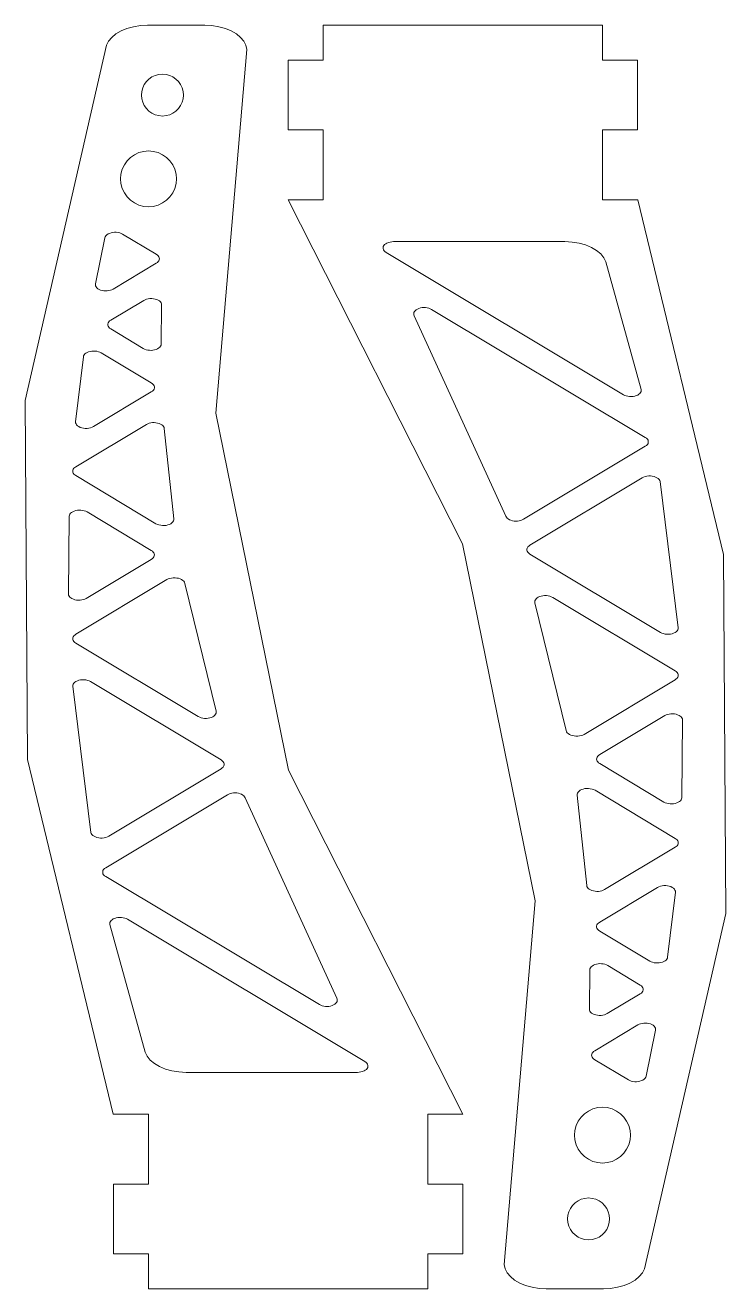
# Model space of a CAD drawing. Header units: millimetres. Extents: x 2 to 295, y 5 to 190.
# Drawn here: x 2.4 to 102.6, y 5 to 186 of the extents above; entities that cross this region are included whole.
import ezdxf

# ---------------------------------------------------------------- set-up
doc = ezdxf.new("R2010")
doc.units = ezdxf.units.MM
doc.layers.add('ext', color=1, linetype='Continuous', lineweight=0, true_color=0xff0000)
doc.layers.add('int', color=3, linetype='Continuous', lineweight=0, true_color=0x00ff00)

msp = doc.modelspace()

# ---------------------------------------------------------------- linework, layer by layer
at = {"layer": 'ext'}
for p, q in [((15.34, 184.77), (14.73, 184.27)), ((16.07, 185.19), (15.34, 184.77)), ((16.92, 185.54), (16.07, 185.19)), ((17.85, 185.79), (16.92, 185.54)), ((18.84, 185.95), (17.85, 185.79)), ((19.86, 186), (18.84, 185.95)), ((28.06, 186), (19.86, 186)), ((29.08, 185.95), (28.06, 186)), ((30.07, 185.79), (29.08, 185.95)), ((31.01, 185.54), (30.07, 185.79)), ((31.85, 185.19), (31.01, 185.54)), ((32.59, 184.76), (31.85, 185.19)), ((33.19, 184.27), (32.59, 184.76)), ((85, 186), (45, 186)), ((45, 186), (45, 181)), ((85, 181), (85, 186)), ((13.98, 183.14), (2.36, 132.23)), ((14.28, 183.72), (13.98, 183.14)), ((14.73, 184.27), (14.28, 183.72)), ((33.65, 183.72), (33.19, 184.27)), ((33.94, 183.13), (33.65, 183.72)), ((34.06, 182.52), (33.94, 183.13)), ((29.62, 130.45), (34.06, 182.52)), ((45, 181), (40, 181)), ((40, 181), (40, 171)), ((90, 181), (85, 181)), ((90, 171), (90, 181)), ((40, 171), (45, 171)), ((45, 171), (45, 161)), ((85, 161), (85, 171)), ((85, 171), (90, 171)), ((45, 161), (40, 161)), ((40, 161), (64.94, 111.7)), ((90.08, 161.01), (85, 161)), ((102.33, 110.16), (90.08, 161.01)), ((2.36, 132.23), (2.67, 80.84)), ((40.06, 79.3), (29.62, 130.45)), ((64.94, 111.7), (75.38, 60.55)), ((102.64, 58.77), (102.33, 110.16)), ((2.67, 80.84), (14.92, 29.99)), ((65, 30), (40.06, 79.3)), ((75.38, 60.55), (70.94, 8.48)), ((91.02, 7.86), (102.64, 58.77)), ((14.92, 29.99), (20, 30)), ((20, 30), (20, 20)), ((60, 20), (60, 30)), ((60, 30), (65, 30)), ((20, 20), (15, 20)), ((15, 20), (15, 10)), ((65, 20), (60, 20)), ((65, 10), (65, 20)), ((15, 10), (20, 10)), ((20, 10), (20, 5)), ((60, 5), (60, 10)), ((60, 10), (65, 10)), ((70.94, 8.48), (71.06, 7.87)), ((71.06, 7.87), (71.35, 7.28)), ((71.35, 7.28), (71.81, 6.73)), ((90.27, 6.73), (90.72, 7.28)), ((90.72, 7.28), (91.02, 7.86)), ((71.81, 6.73), (72.41, 6.24)), ((72.41, 6.24), (73.15, 5.81)), ((73.15, 5.81), (73.99, 5.46)), ((73.99, 5.46), (74.93, 5.21)), ((87.15, 5.21), (88.08, 5.46)), ((88.08, 5.46), (88.93, 5.81)), ((88.93, 5.81), (89.66, 6.23)), ((89.66, 6.23), (90.27, 6.73)), ((20, 5), (60, 5)), ((74.93, 5.21), (75.92, 5.05)), ((75.92, 5.05), (76.94, 5)), ((76.94, 5), (85.14, 5)), ((85.14, 5), (86.16, 5.05)), ((86.16, 5.05), (87.15, 5.21))]:
    msp.add_line(p, q, dxfattribs=at)
at = {"layer": 'int'}
for p, q in [((19.18, 177.03), (19.4, 177.5)), ((19.4, 177.5), (19.7, 177.93)), ((19.7, 177.93), (20.07, 178.3)), ((20.07, 178.3), (20.5, 178.6)), ((20.5, 178.6), (20.97, 178.82)), ((20.97, 178.82), (21.48, 178.95)), ((21.48, 178.95), (22, 179)), ((22, 179), (22.52, 178.95)), ((22.52, 178.95), (23.03, 178.82)), ((23.03, 178.82), (23.5, 178.6)), ((23.5, 178.6), (23.93, 178.3)), ((23.93, 178.3), (24.3, 177.93)), ((24.3, 177.93), (24.6, 177.5)), ((24.6, 177.5), (24.82, 177.03)), ((19, 176), (19.05, 176.52)), ((19.05, 175.48), (19, 176)), ((19.05, 176.52), (19.18, 177.03)), ((24.82, 177.03), (24.95, 176.52)), ((24.95, 176.52), (25, 176)), ((25, 176), (24.95, 175.48)), ((19.18, 174.97), (19.05, 175.48)), ((19.4, 174.5), (19.18, 174.97)), ((19.7, 174.07), (19.4, 174.5)), ((20.07, 173.7), (19.7, 174.07)), ((24.3, 174.07), (23.93, 173.7)), ((24.6, 174.5), (24.3, 174.07)), ((24.82, 174.97), (24.6, 174.5)), ((24.95, 175.48), (24.82, 174.97)), ((20.5, 173.4), (20.07, 173.7)), ((20.97, 173.18), (20.5, 173.4)), ((21.48, 173.05), (20.97, 173.18)), ((22, 173), (21.48, 173.05)), ((22.52, 173.05), (22, 173)), ((23.03, 173.18), (22.52, 173.05)), ((23.5, 173.4), (23.03, 173.18)), ((23.93, 173.7), (23.5, 173.4)), ((16.54, 166), (16.94, 166.57)), ((16.94, 166.57), (17.43, 167.06)), ((17.43, 167.06), (18, 167.46)), ((18, 167.46), (18.63, 167.76)), ((18.63, 167.76), (19.31, 167.94)), ((19.31, 167.94), (20, 168)), ((20, 168), (20.69, 167.94)), ((20.69, 167.94), (21.37, 167.76)), ((21.37, 167.76), (22, 167.46)), ((22, 167.46), (22.57, 167.06)), ((22.57, 167.06), (23.06, 166.57)), ((23.06, 166.57), (23.46, 166)), ((16.06, 164.69), (16.24, 165.37)), ((16.24, 165.37), (16.54, 166)), ((23.46, 166), (23.76, 165.37)), ((23.76, 165.37), (23.94, 164.69)), ((16, 164), (16.06, 164.69)), ((16.06, 163.31), (16, 164)), ((16.24, 162.63), (16.06, 163.31)), ((23.94, 163.31), (23.76, 162.63)), ((23.94, 164.69), (24, 164)), ((24, 164), (23.94, 163.31)), ((16.54, 162), (16.24, 162.63)), ((16.94, 161.43), (16.54, 162)), ((17.43, 160.94), (16.94, 161.43)), ((23.06, 161.43), (22.57, 160.94)), ((23.46, 162), (23.06, 161.43)), ((23.76, 162.63), (23.46, 162)), ((18, 160.54), (17.43, 160.94)), ((18.63, 160.24), (18, 160.54)), ((19.31, 160.06), (18.63, 160.24)), ((20, 160), (19.31, 160.06)), ((20.69, 160.06), (20, 160)), ((21.37, 160.24), (20.69, 160.06)), ((22, 160.54), (21.37, 160.24)), ((22.57, 160.94), (22, 160.54)), ((13.75, 155.56), (13.8, 155.71)), ((13.8, 155.71), (13.9, 155.85)), ((13.9, 155.85), (14.04, 155.98)), ((14.04, 155.98), (14.21, 156.1)), ((14.21, 156.1), (14.41, 156.19)), ((14.41, 156.19), (14.64, 156.27)), ((14.64, 156.27), (14.88, 156.32)), ((14.88, 156.32), (15.13, 156.34)), ((15.13, 156.34), (15.39, 156.34)), ((15.39, 156.34), (15.64, 156.31)), ((15.64, 156.31), (15.88, 156.26)), ((15.88, 156.26), (16.1, 156.18)), ((16.1, 156.18), (16.3, 156.08)), ((16.3, 156.08), (21.12, 153.19)), ((12.39, 148.95), (13.75, 155.56)), ((53.58, 154.15), (53.61, 154.3)), ((53.59, 154), (53.58, 154.15)), ((53.63, 153.85), (53.59, 154)), ((53.61, 154.3), (53.69, 154.44)), ((53.72, 153.71), (53.63, 153.85)), ((53.69, 154.44), (53.81, 154.58)), ((53.81, 154.58), (53.96, 154.7)), ((53.96, 154.7), (54.14, 154.8)), ((54.14, 154.8), (54.35, 154.89)), ((54.35, 154.89), (54.58, 154.95)), ((54.58, 154.95), (54.83, 154.99)), ((54.83, 154.99), (55.08, 155)), ((55.08, 155), (79.61, 155)), ((79.61, 155), (80.64, 154.95)), ((80.64, 154.95), (81.64, 154.79)), ((81.64, 154.79), (82.58, 154.53)), ((82.58, 154.53), (83.43, 154.18)), ((83.43, 154.18), (84.16, 153.74)), ((21.12, 153.19), (21.27, 153.08)), ((21.27, 153.08), (21.39, 152.96)), ((21.39, 152.14), (21.27, 152.02)), ((21.39, 152.96), (21.49, 152.83)), ((21.49, 152.27), (21.39, 152.14)), ((21.49, 152.83), (21.54, 152.69)), ((21.54, 152.41), (21.49, 152.27)), ((21.54, 152.69), (21.56, 152.55)), ((21.56, 152.55), (21.54, 152.41)), ((53.85, 153.58), (53.72, 153.71)), ((54.02, 153.46), (53.85, 153.58)), ((88, 133.08), (54.02, 153.46)), ((84.16, 153.74), (84.77, 153.24)), ((84.77, 153.24), (85.21, 152.68)), ((85.21, 152.68), (85.5, 152.09)), ((85.5, 152.09), (90.54, 133.83)), ((21.12, 151.91), (14.94, 148.21)), ((21.27, 152.02), (21.12, 151.91)), ((12.39, 148.8), (12.39, 148.95)), ((12.42, 148.65), (12.39, 148.8)), ((12.49, 148.51), (12.42, 148.65)), ((12.6, 148.38), (12.49, 148.51)), ((12.75, 148.26), (12.6, 148.38)), ((12.92, 148.16), (12.75, 148.26)), ((13.12, 148.07), (12.92, 148.16)), ((13.35, 148.01), (13.12, 148.07)), ((13.58, 147.96), (13.35, 148.01)), ((13.83, 147.95), (13.58, 147.96)), ((14.07, 147.95), (13.83, 147.95)), ((14.32, 147.98), (14.07, 147.95)), ((14.54, 148.04), (14.32, 147.98)), ((14.76, 148.11), (14.54, 148.04)), ((14.94, 148.21), (14.76, 148.11)), ((19.31, 146.59), (19.51, 146.69)), ((19.51, 146.69), (19.73, 146.76)), ((19.73, 146.76), (19.96, 146.82)), ((19.96, 146.82), (20.21, 146.85)), ((20.21, 146.85), (20.47, 146.85)), ((20.47, 146.85), (20.72, 146.83)), ((20.72, 146.83), (20.96, 146.78)), ((20.96, 146.78), (21.18, 146.71)), ((21.18, 146.71), (21.39, 146.62)), ((21.39, 146.62), (21.56, 146.5)), ((14.6, 143.76), (19.31, 146.59)), ((21.56, 146.5), (21.7, 146.38)), ((21.7, 146.38), (21.8, 146.24)), ((21.8, 146.24), (21.86, 146.09)), ((21.87, 145.94), (21.81, 140.33)), ((21.86, 146.09), (21.87, 145.94)), ((57.98, 144.68), (58.01, 144.83)), ((58.01, 144.83), (58.07, 144.98)), ((58.07, 144.98), (58.18, 145.11)), ((58.18, 145.11), (58.32, 145.24)), ((58.32, 145.24), (58.49, 145.35)), ((58.49, 145.35), (58.7, 145.44)), ((58.7, 145.44), (58.92, 145.5)), ((58.92, 145.5), (59.16, 145.55)), ((59.16, 145.55), (59.41, 145.57)), ((59.41, 145.57), (59.66, 145.56)), ((59.66, 145.56), (59.9, 145.53)), ((59.9, 145.53), (60.14, 145.48)), ((60.14, 145.48), (60.35, 145.4)), ((60.35, 145.4), (60.54, 145.3)), ((60.54, 145.3), (91.13, 126.95)), ((14.16, 143.2), (14.21, 143.35)), ((14.16, 143.04), (14.16, 143.2)), ((14.21, 142.89), (14.16, 143.04)), ((14.21, 143.35), (14.3, 143.5)), ((14.3, 143.5), (14.43, 143.64)), ((14.43, 143.64), (14.6, 143.76)), ((58, 144.53), (57.98, 144.68)), ((58.06, 144.39), (58, 144.53)), ((71.18, 115.67), (58.06, 144.39)), ((14.3, 142.74), (14.21, 142.89)), ((14.43, 142.6), (14.3, 142.74)), ((14.6, 142.49), (14.43, 142.6)), ((19.25, 139.69), (14.6, 142.49)), ((19.44, 139.6), (19.25, 139.69)), ((19.66, 139.52), (19.44, 139.6)), ((19.89, 139.47), (19.66, 139.52)), ((20.14, 139.44), (19.89, 139.47)), ((20.39, 139.43), (20.14, 139.44)), ((20.64, 139.45), (20.39, 139.43)), ((20.88, 139.5), (20.64, 139.45)), ((21.11, 139.57), (20.88, 139.5)), ((21.31, 139.66), (21.11, 139.57)), ((21.48, 139.77), (21.31, 139.66)), ((21.62, 139.9), (21.48, 139.77)), ((21.73, 140.04), (21.62, 139.9)), ((21.79, 140.18), (21.73, 140.04)), ((21.81, 140.33), (21.79, 140.18)), ((9.56, 129.2), (10.67, 138.5)), ((10.67, 138.5), (10.71, 138.65)), ((10.71, 138.65), (10.79, 138.79)), ((10.79, 138.79), (10.9, 138.91)), ((10.9, 138.91), (11.05, 139.03)), ((11.05, 139.03), (11.23, 139.13)), ((11.23, 139.13), (11.43, 139.21)), ((11.43, 139.21), (11.65, 139.27)), ((11.65, 139.27), (11.88, 139.31)), ((11.88, 139.31), (12.13, 139.33)), ((12.13, 139.33), (12.37, 139.32)), ((12.37, 139.32), (12.61, 139.29)), ((12.61, 139.29), (12.83, 139.23)), ((12.83, 139.23), (13.04, 139.16)), ((13.04, 139.16), (13.23, 139.06)), ((13.23, 139.06), (20.4, 134.76)), ((20.4, 134.76), (20.57, 134.64)), ((20.57, 134.64), (20.7, 134.5)), ((20.7, 134.5), (20.79, 134.35)), ((20.79, 134.35), (20.84, 134.2)), ((20.84, 134.04), (20.79, 133.89)), ((20.84, 134.2), (20.84, 134.04)), ((20.4, 133.49), (12.12, 128.51)), ((20.57, 133.6), (20.4, 133.49)), ((20.7, 133.74), (20.57, 133.6)), ((20.79, 133.89), (20.7, 133.74)), ((88.19, 132.98), (88, 133.08)), ((88.4, 132.9), (88.19, 132.98)), ((88.63, 132.85), (88.4, 132.9)), ((88.88, 132.82), (88.63, 132.85)), ((89.12, 132.81), (88.88, 132.82)), ((89.37, 132.83), (89.12, 132.81)), ((89.61, 132.88), (89.37, 132.83)), ((89.83, 132.94), (89.61, 132.88)), ((90.04, 133.03), (89.83, 132.94)), ((90.21, 133.14), (90.04, 133.03)), ((90.35, 133.26), (90.21, 133.14)), ((90.46, 133.39), (90.35, 133.26)), ((90.53, 133.54), (90.46, 133.39)), ((90.56, 133.69), (90.53, 133.54)), ((90.54, 133.83), (90.56, 133.69)), ((9.57, 129.05), (9.56, 129.2)), ((9.62, 128.9), (9.57, 129.05)), ((9.6, 122.76), (19.7, 128.82)), ((9.71, 128.75), (9.62, 128.9)), ((9.85, 128.62), (9.71, 128.75)), ((10.02, 128.5), (9.85, 128.62)), ((12.12, 128.51), (11.92, 128.41)), ((19.7, 128.82), (19.89, 128.92)), ((19.89, 128.92), (20.1, 128.99)), ((20.1, 128.99), (20.33, 129.05)), ((20.33, 129.05), (20.58, 129.08)), ((20.58, 129.08), (20.82, 129.08)), ((20.82, 129.08), (21.07, 129.06)), ((21.07, 129.06), (21.31, 129.02)), ((21.31, 129.02), (21.53, 128.96)), ((21.53, 128.96), (21.73, 128.87)), ((21.73, 128.87), (21.91, 128.77)), ((21.91, 128.77), (22.05, 128.65)), ((22.05, 128.65), (22.16, 128.51)), ((22.16, 128.51), (22.23, 128.37)), ((10.22, 128.4), (10.02, 128.5)), ((10.44, 128.33), (10.22, 128.4)), ((10.69, 128.28), (10.44, 128.33)), ((10.94, 128.25), (10.69, 128.28)), ((11.2, 128.25), (10.94, 128.25)), ((11.45, 128.28), (11.2, 128.25)), ((11.7, 128.34), (11.45, 128.28)), ((11.92, 128.41), (11.7, 128.34)), ((22.23, 128.37), (22.26, 128.22)), ((22.26, 128.22), (23.63, 115.31)), ((91.13, 126.95), (91.3, 126.83)), ((91.3, 126.83), (91.43, 126.7)), ((91.13, 125.68), (73.71, 115.23)), ((91.3, 125.8), (91.13, 125.68)), ((91.43, 125.93), (91.3, 125.8)), ((91.43, 126.7), (91.52, 126.55)), ((91.52, 126.08), (91.43, 125.93)), ((91.52, 126.55), (91.56, 126.39)), ((91.56, 126.24), (91.52, 126.08)), ((91.56, 126.39), (91.56, 126.24)), ((9.16, 122.12), (9.18, 122.26)), ((9.18, 121.98), (9.16, 122.12)), ((9.18, 122.26), (9.23, 122.4)), ((9.23, 121.84), (9.18, 121.98)), ((9.23, 122.4), (9.32, 122.53)), ((9.32, 121.71), (9.23, 121.84)), ((9.32, 122.53), (9.44, 122.65)), ((9.44, 121.59), (9.32, 121.71)), ((9.44, 122.65), (9.6, 122.76)), ((9.6, 121.49), (9.44, 121.59)), ((21.07, 114.6), (9.6, 121.49)), ((90.7, 121.17), (90.89, 121.27)), ((90.89, 121.27), (91.12, 121.35)), ((91.12, 121.35), (91.36, 121.41)), ((91.36, 121.41), (91.62, 121.43)), ((91.62, 121.43), (91.88, 121.43)), ((91.88, 121.43), (92.13, 121.41)), ((92.13, 121.41), (92.38, 121.36)), ((92.38, 121.36), (92.6, 121.28)), ((92.6, 121.28), (92.8, 121.18)), ((74.6, 111.51), (90.7, 121.17)), ((92.8, 121.18), (92.97, 121.06)), ((92.97, 121.06), (93.11, 120.93)), ((93.11, 120.93), (93.2, 120.78)), ((93.2, 120.78), (93.25, 120.63)), ((93.25, 120.63), (95.85, 99.7)), ((8.67, 115.81), (8.74, 115.96)), ((8.74, 115.96), (8.84, 116.09)), ((8.84, 116.09), (8.99, 116.22)), ((8.99, 116.22), (9.16, 116.32)), ((9.16, 116.32), (9.36, 116.41)), ((9.36, 116.41), (9.59, 116.48)), ((9.59, 116.48), (9.82, 116.52)), ((9.82, 116.52), (10.07, 116.54)), ((10.07, 116.54), (10.32, 116.53)), ((10.32, 116.53), (10.57, 116.51)), ((10.57, 116.51), (10.8, 116.45)), ((10.8, 116.45), (11.01, 116.38)), ((11.01, 116.38), (11.2, 116.28)), ((11.2, 116.28), (20.4, 110.76)), ((8.53, 104.52), (8.64, 115.66)), ((8.64, 115.66), (8.67, 115.81)), ((21.27, 114.5), (21.07, 114.6)), ((21.5, 114.42), (21.27, 114.5)), ((21.75, 114.37), (21.5, 114.42)), ((22, 114.34), (21.75, 114.37)), ((22.26, 114.34), (22, 114.34)), ((22.52, 114.36), (22.26, 114.34)), ((22.77, 114.42), (22.52, 114.36)), ((22.99, 114.5), (22.77, 114.42)), ((23.19, 114.6), (22.99, 114.5)), ((23.36, 114.72), (23.19, 114.6)), ((23.49, 114.85), (23.36, 114.72)), ((23.58, 115), (23.49, 114.85)), ((23.63, 115.16), (23.58, 115)), ((23.63, 115.31), (23.63, 115.16)), ((71.26, 115.53), (71.18, 115.67)), ((71.37, 115.39), (71.26, 115.53)), ((71.51, 115.27), (71.37, 115.39)), ((71.69, 115.17), (71.51, 115.27)), ((71.89, 115.08), (71.69, 115.17)), ((72.11, 115.02), (71.89, 115.08)), ((72.35, 114.98), (72.11, 115.02)), ((72.59, 114.96), (72.35, 114.98)), ((72.84, 114.97), (72.59, 114.96)), ((73.08, 115), (72.84, 114.97)), ((73.31, 115.05), (73.08, 115)), ((73.52, 115.13), (73.31, 115.05)), ((73.71, 115.23), (73.52, 115.13)), ((20.4, 110.76), (20.56, 110.65)), ((20.56, 110.65), (20.68, 110.53)), ((20.68, 110.53), (20.77, 110.4)), ((74.16, 110.96), (74.21, 111.11)), ((74.16, 110.8), (74.16, 110.96)), ((74.21, 110.65), (74.16, 110.8)), ((74.21, 111.11), (74.3, 111.26)), ((74.3, 110.5), (74.21, 110.65)), ((74.3, 111.26), (74.43, 111.39)), ((74.43, 110.36), (74.3, 110.5)), ((74.43, 111.39), (74.6, 111.51)), ((20.4, 109.48), (11.09, 103.9)), ((20.56, 109.59), (20.4, 109.48)), ((20.68, 109.71), (20.56, 109.59)), ((20.77, 109.84), (20.68, 109.71)), ((20.77, 110.4), (20.82, 110.26)), ((20.82, 109.98), (20.77, 109.84)), ((20.82, 110.26), (20.84, 110.12)), ((20.84, 110.12), (20.82, 109.98)), ((74.6, 110.24), (74.43, 110.36)), ((93.29, 99.02), (74.6, 110.24)), ((23.05, 106.76), (23.3, 106.81)), ((23.3, 106.81), (23.55, 106.84)), ((23.55, 106.84), (23.81, 106.84)), ((23.81, 106.84), (24.06, 106.81)), ((24.06, 106.81), (24.31, 106.77)), ((9.6, 98.76), (22.63, 106.58)), ((22.63, 106.58), (22.83, 106.68)), ((22.83, 106.68), (23.05, 106.76)), ((24.31, 106.77), (24.53, 106.69)), ((24.53, 106.69), (24.73, 106.59)), ((24.73, 106.59), (24.9, 106.48)), ((24.9, 106.48), (25.04, 106.34)), ((25.04, 106.34), (25.13, 106.2)), ((25.13, 106.2), (25.18, 106.05)), ((25.18, 106.05), (29.67, 87.76)), ((8.55, 104.37), (8.53, 104.52)), ((8.62, 104.23), (8.55, 104.37)), ((8.72, 104.09), (8.62, 104.23)), ((8.87, 103.97), (8.72, 104.09)), ((9.04, 103.86), (8.87, 103.97)), ((9.24, 103.77), (9.04, 103.86)), ((9.46, 103.7), (9.24, 103.77)), ((9.7, 103.66), (9.46, 103.7)), ((9.95, 103.64), (9.7, 103.66)), ((10.2, 103.64), (9.95, 103.64)), ((10.45, 103.67), (10.2, 103.64)), ((10.68, 103.72), (10.45, 103.67)), ((10.9, 103.8), (10.68, 103.72)), ((11.09, 103.9), (10.9, 103.8)), ((75.31, 103.39), (75.33, 103.54)), ((75.33, 103.24), (75.31, 103.39)), ((75.33, 103.54), (75.39, 103.69)), ((79.82, 84.95), (75.33, 103.24)), ((75.39, 103.69), (75.49, 103.83)), ((75.49, 103.83), (75.63, 103.96)), ((75.63, 103.96), (75.8, 104.07)), ((75.8, 104.07), (76, 104.16)), ((76, 104.16), (76.23, 104.23)), ((76.23, 104.23), (76.47, 104.28)), ((76.47, 104.28), (76.72, 104.3)), ((76.72, 104.3), (76.97, 104.29)), ((76.97, 104.29), (77.22, 104.27)), ((77.22, 104.27), (77.46, 104.21)), ((77.46, 104.21), (77.67, 104.13)), ((77.67, 104.13), (77.87, 104.04)), ((77.87, 104.04), (95.4, 93.52)), ((95.85, 99.7), (95.84, 99.55)), ((9.16, 98.12), (9.18, 98.26)), ((9.18, 97.98), (9.16, 98.12)), ((9.18, 98.26), (9.23, 98.4)), ((9.23, 97.84), (9.18, 97.98)), ((9.23, 98.4), (9.32, 98.53)), ((9.32, 97.71), (9.23, 97.84)), ((9.32, 98.53), (9.44, 98.65)), ((9.44, 98.65), (9.6, 98.76)), ((93.49, 98.92), (93.29, 99.02)), ((93.71, 98.85), (93.49, 98.92)), ((93.95, 98.79), (93.71, 98.85)), ((94.21, 98.76), (93.95, 98.79)), ((94.46, 98.76), (94.21, 98.76)), ((94.72, 98.79), (94.46, 98.76)), ((94.96, 98.84), (94.72, 98.79)), ((95.19, 98.91), (94.96, 98.84)), ((95.39, 99.01), (95.19, 98.91)), ((95.56, 99.12), (95.39, 99.01)), ((95.69, 99.25), (95.56, 99.12)), ((95.79, 99.4), (95.69, 99.25)), ((95.84, 99.55), (95.79, 99.4)), ((9.44, 97.59), (9.32, 97.71)), ((9.6, 97.48), (9.44, 97.59)), ((27.13, 86.96), (9.6, 97.48)), ((95.4, 93.52), (95.56, 93.41)), ((95.56, 92.35), (95.4, 92.24)), ((95.56, 93.41), (95.68, 93.29)), ((95.68, 92.47), (95.56, 92.35)), ((95.68, 93.29), (95.77, 93.16)), ((95.77, 92.6), (95.68, 92.47)), ((95.77, 93.16), (95.82, 93.02)), ((95.82, 92.74), (95.77, 92.6)), ((95.82, 93.02), (95.84, 92.88)), ((95.84, 92.88), (95.82, 92.74)), ((9.15, 91.3), (9.16, 91.45)), ((11.75, 70.37), (9.15, 91.3)), ((9.16, 91.45), (9.21, 91.6)), ((9.21, 91.6), (9.31, 91.75)), ((9.31, 91.75), (9.44, 91.88)), ((9.44, 91.88), (9.61, 91.99)), ((9.61, 91.99), (9.81, 92.09)), ((9.81, 92.09), (10.04, 92.16)), ((10.04, 92.16), (10.28, 92.21)), ((10.28, 92.21), (10.54, 92.24)), ((10.54, 92.24), (10.79, 92.23)), ((10.79, 92.23), (11.05, 92.21)), ((11.05, 92.21), (11.29, 92.15)), ((11.29, 92.15), (11.51, 92.08)), ((11.51, 92.08), (11.71, 91.98)), ((11.71, 91.98), (30.4, 80.76)), ((95.4, 92.24), (82.37, 84.42)), ((27.33, 86.87), (27.13, 86.96)), ((29.2, 86.93), (29, 86.84)), ((29.37, 87.04), (29.2, 86.93)), ((29.51, 87.17), (29.37, 87.04)), ((29.61, 87.31), (29.51, 87.17)), ((29.67, 87.46), (29.61, 87.31)), ((29.67, 87.76), (29.69, 87.61)), ((29.69, 87.61), (29.67, 87.46)), ((84.6, 81.52), (93.91, 87.1)), ((93.91, 87.1), (94.1, 87.2)), ((94.1, 87.2), (94.32, 87.28)), ((94.32, 87.28), (94.55, 87.33)), ((94.55, 87.33), (94.8, 87.36)), ((94.8, 87.36), (95.05, 87.36)), ((95.05, 87.36), (95.3, 87.35)), ((95.3, 87.35), (95.54, 87.3)), ((95.54, 87.3), (95.76, 87.23)), ((95.76, 87.23), (95.96, 87.14)), ((95.96, 87.14), (96.13, 87.03)), ((96.13, 87.03), (96.28, 86.91)), ((96.28, 86.91), (96.38, 86.77)), ((27.54, 86.79), (27.33, 86.87)), ((27.78, 86.73), (27.54, 86.79)), ((28.03, 86.71), (27.78, 86.73)), ((28.28, 86.7), (28.03, 86.71)), ((28.53, 86.72), (28.28, 86.7)), ((28.77, 86.77), (28.53, 86.72)), ((29, 86.84), (28.77, 86.77)), ((96.47, 86.48), (96.36, 75.34)), ((96.38, 86.77), (96.45, 86.63)), ((96.45, 86.63), (96.47, 86.48)), ((79.87, 84.8), (79.82, 84.95)), ((79.96, 84.66), (79.87, 84.8)), ((80.1, 84.52), (79.96, 84.66)), ((80.27, 84.41), (80.1, 84.52)), ((80.47, 84.31), (80.27, 84.41)), ((80.69, 84.24), (80.47, 84.31)), ((80.94, 84.19), (80.69, 84.24)), ((81.19, 84.16), (80.94, 84.19)), ((81.45, 84.16), (81.19, 84.16)), ((81.7, 84.19), (81.45, 84.16)), ((81.95, 84.24), (81.7, 84.19)), ((82.17, 84.32), (81.95, 84.24)), ((82.37, 84.42), (82.17, 84.32)), ((84.44, 81.41), (84.6, 81.52)), ((30.4, 80.76), (30.57, 80.64)), ((30.57, 80.64), (30.7, 80.5)), ((30.7, 79.74), (30.57, 79.61)), ((30.7, 80.5), (30.79, 80.35)), ((30.79, 79.89), (30.7, 79.74)), ((30.79, 80.35), (30.84, 80.2)), ((30.84, 80.04), (30.79, 79.89)), ((30.84, 80.2), (30.84, 80.04)), ((84.16, 80.88), (84.18, 81.02)), ((84.18, 80.74), (84.16, 80.88)), ((84.18, 81.02), (84.23, 81.16)), ((84.23, 80.6), (84.18, 80.74)), ((84.23, 81.16), (84.32, 81.29)), ((84.32, 80.47), (84.23, 80.6)), ((84.32, 81.29), (84.44, 81.41)), ((84.44, 80.35), (84.32, 80.47)), ((84.6, 80.24), (84.44, 80.35)), ((93.8, 74.72), (84.6, 80.24)), ((30.4, 79.49), (14.3, 69.83)), ((30.57, 79.61), (30.4, 79.49)), ((31.92, 76), (32.16, 76.03)), ((32.16, 76.03), (32.41, 76.04)), ((32.41, 76.04), (32.65, 76.02)), ((32.65, 76.02), (32.89, 75.98)), ((81.42, 76), (81.51, 76.15)), ((81.51, 76.15), (81.64, 76.28)), ((81.64, 76.28), (81.81, 76.4)), ((81.81, 76.4), (82.01, 76.5)), ((82.01, 76.5), (82.23, 76.58)), ((82.23, 76.58), (82.48, 76.64)), ((82.48, 76.64), (82.74, 76.66)), ((82.74, 76.66), (83, 76.66)), ((83, 76.66), (83.25, 76.63)), ((83.25, 76.63), (83.5, 76.58)), ((83.5, 76.58), (83.73, 76.5)), ((83.73, 76.5), (83.93, 76.4)), ((83.93, 76.4), (95.4, 69.51)), ((13.87, 65.32), (31.29, 75.77)), ((31.29, 75.77), (31.48, 75.87)), ((31.48, 75.87), (31.69, 75.95)), ((31.69, 75.95), (31.92, 76)), ((32.89, 75.98), (33.11, 75.92)), ((33.11, 75.92), (33.31, 75.83)), ((33.31, 75.83), (33.49, 75.73)), ((33.49, 75.73), (33.63, 75.61)), ((33.63, 75.61), (33.74, 75.47)), ((33.74, 75.47), (33.82, 75.33)), ((33.82, 75.33), (46.94, 46.61)), ((81.37, 75.84), (81.42, 76)), ((81.37, 75.69), (81.37, 75.84)), ((82.74, 62.78), (81.37, 75.69)), ((93.99, 74.62), (93.8, 74.72)), ((94.2, 74.55), (93.99, 74.62)), ((94.43, 74.5), (94.2, 74.55)), ((94.68, 74.47), (94.43, 74.5)), ((94.93, 74.46), (94.68, 74.47)), ((95.18, 74.48), (94.93, 74.46)), ((95.41, 74.52), (95.18, 74.48)), ((95.64, 74.59), (95.41, 74.52)), ((95.84, 74.68), (95.64, 74.59)), ((96.01, 74.78), (95.84, 74.68)), ((96.16, 74.91), (96.01, 74.78)), ((96.26, 75.04), (96.16, 74.91)), ((96.33, 75.19), (96.26, 75.04)), ((96.36, 75.34), (96.33, 75.19)), ((11.8, 70.22), (11.75, 70.37)), ((11.89, 70.07), (11.8, 70.22)), ((12.03, 69.94), (11.89, 70.07)), ((12.2, 69.82), (12.03, 69.94)), ((12.4, 69.72), (12.2, 69.82)), ((12.62, 69.64), (12.4, 69.72)), ((12.87, 69.59), (12.62, 69.64)), ((13.12, 69.57), (12.87, 69.59)), ((13.38, 69.57), (13.12, 69.57)), ((13.64, 69.59), (13.38, 69.57)), ((13.88, 69.65), (13.64, 69.59)), ((14.11, 69.73), (13.88, 69.65)), ((14.3, 69.83), (14.11, 69.73)), ((95.4, 69.51), (95.56, 69.41)), ((95.56, 69.41), (95.68, 69.29)), ((95.68, 69.29), (95.77, 69.16)), ((95.77, 69.16), (95.82, 69.02)), ((95.82, 69.02), (95.84, 68.88)), ((95.84, 68.88), (95.82, 68.74)), ((95.4, 68.24), (85.3, 62.18)), ((95.56, 68.35), (95.4, 68.24)), ((95.68, 68.47), (95.56, 68.35)), ((95.77, 68.6), (95.68, 68.47)), ((95.82, 68.74), (95.77, 68.6)), ((13.57, 65.07), (13.7, 65.2)), ((13.7, 65.2), (13.87, 65.32)), ((13.44, 64.76), (13.48, 64.92)), ((13.44, 64.61), (13.44, 64.76)), ((13.48, 64.45), (13.44, 64.61)), ((13.48, 64.92), (13.57, 65.07)), ((13.57, 64.3), (13.48, 64.45)), ((13.7, 64.17), (13.57, 64.3)), ((13.87, 64.05), (13.7, 64.17)), ((44.46, 45.7), (13.87, 64.05)), ((82.77, 62.63), (82.74, 62.78)), ((82.84, 62.49), (82.77, 62.63)), ((82.95, 62.35), (82.84, 62.49)), ((83.09, 62.23), (82.95, 62.35)), ((83.27, 62.13), (83.09, 62.23)), ((83.47, 62.04), (83.27, 62.13)), ((83.69, 61.98), (83.47, 62.04)), ((83.93, 61.94), (83.69, 61.98)), ((84.18, 61.92), (83.93, 61.94)), ((84.42, 61.92), (84.18, 61.92)), ((84.67, 61.95), (84.42, 61.92)), ((84.6, 57.51), (92.88, 62.49)), ((84.9, 62.01), (84.67, 61.95)), ((85.11, 62.08), (84.9, 62.01)), ((85.3, 62.18), (85.11, 62.08)), ((92.88, 62.49), (93.08, 62.59)), ((93.08, 62.59), (93.3, 62.66)), ((93.3, 62.66), (93.55, 62.72)), ((93.55, 62.72), (93.8, 62.75)), ((93.8, 62.75), (94.06, 62.75)), ((94.06, 62.75), (94.31, 62.72)), ((94.31, 62.72), (94.56, 62.67)), ((95.44, 61.8), (94.33, 52.5)), ((94.56, 62.67), (94.78, 62.6)), ((94.78, 62.6), (94.98, 62.5)), ((94.98, 62.5), (95.15, 62.38)), ((95.15, 62.38), (95.29, 62.25)), ((95.29, 62.25), (95.38, 62.1)), ((95.38, 62.1), (95.43, 61.95)), ((95.43, 61.95), (95.44, 61.8)), ((14.79, 57.86), (14.96, 57.97)), ((14.96, 57.97), (15.17, 58.06)), ((15.17, 58.06), (15.39, 58.12)), ((15.39, 58.12), (15.63, 58.17)), ((15.63, 58.17), (15.88, 58.19)), ((15.88, 58.19), (16.12, 58.18)), ((16.12, 58.18), (16.37, 58.15)), ((16.37, 58.15), (16.6, 58.1)), ((16.6, 58.1), (16.81, 58.02)), ((16.81, 58.02), (17, 57.92)), ((17, 57.92), (50.98, 37.54)), ((14.44, 57.31), (14.47, 57.46)), ((14.46, 57.16), (14.44, 57.31)), ((19.5, 38.91), (14.46, 57.16)), ((14.47, 57.46), (14.54, 57.61)), ((14.54, 57.61), (14.65, 57.74)), ((14.65, 57.74), (14.79, 57.86)), ((84.16, 56.96), (84.21, 57.11)), ((84.16, 56.8), (84.16, 56.96)), ((84.21, 56.65), (84.16, 56.8)), ((84.21, 57.11), (84.3, 57.26)), ((84.3, 56.5), (84.21, 56.65)), ((84.3, 57.26), (84.43, 57.39)), ((84.43, 56.36), (84.3, 56.5)), ((84.43, 57.39), (84.6, 57.51)), ((84.6, 56.24), (84.43, 56.36)), ((91.77, 51.94), (84.6, 56.24)), ((94.33, 52.5), (94.29, 52.35)), ((83.19, 50.67), (83.21, 50.82)), ((83.21, 50.82), (83.27, 50.96)), ((83.27, 50.96), (83.38, 51.1)), ((83.38, 51.1), (83.52, 51.23)), ((83.52, 51.23), (83.69, 51.34)), ((83.69, 51.34), (83.89, 51.43)), ((83.89, 51.43), (84.12, 51.5)), ((84.12, 51.5), (84.36, 51.55)), ((84.36, 51.55), (84.61, 51.57)), ((84.61, 51.57), (84.86, 51.56)), ((84.86, 51.56), (85.11, 51.53)), ((85.11, 51.53), (85.34, 51.48)), ((85.34, 51.48), (85.56, 51.4)), ((85.56, 51.4), (85.75, 51.31)), ((85.75, 51.31), (90.4, 48.51)), ((91.96, 51.84), (91.77, 51.94)), ((92.17, 51.77), (91.96, 51.84)), ((92.39, 51.71), (92.17, 51.77)), ((92.63, 51.68), (92.39, 51.71)), ((92.87, 51.67), (92.63, 51.68)), ((93.12, 51.69), (92.87, 51.67)), ((93.35, 51.73), (93.12, 51.69)), ((93.57, 51.79), (93.35, 51.73)), ((93.77, 51.87), (93.57, 51.79)), ((93.95, 51.97), (93.77, 51.87)), ((94.1, 52.09), (93.95, 51.97)), ((94.21, 52.21), (94.1, 52.09)), ((94.29, 52.35), (94.21, 52.21)), ((83.13, 45.06), (83.19, 50.67)), ((90.4, 47.24), (85.69, 44.41)), ((90.4, 48.51), (90.57, 48.39)), ((90.57, 47.36), (90.4, 47.24)), ((90.57, 48.39), (90.7, 48.26)), ((90.7, 47.5), (90.57, 47.36)), ((90.7, 48.26), (90.79, 48.11)), ((90.79, 47.65), (90.7, 47.5)), ((90.79, 48.11), (90.84, 47.96)), ((90.84, 47.8), (90.79, 47.65)), ((90.84, 47.96), (90.84, 47.8)), ((44.65, 45.6), (44.46, 45.7)), ((44.86, 45.52), (44.65, 45.6)), ((45.1, 45.47), (44.86, 45.52)), ((45.34, 45.44), (45.1, 45.47)), ((45.59, 45.43), (45.34, 45.44)), ((45.84, 45.45), (45.59, 45.43)), ((46.08, 45.5), (45.84, 45.45)), ((46.3, 45.56), (46.08, 45.5)), ((46.51, 45.65), (46.3, 45.56)), ((46.68, 45.76), (46.51, 45.65)), ((46.82, 45.89), (46.68, 45.76)), ((46.93, 46.02), (46.82, 45.89)), ((46.99, 46.17), (46.93, 46.02)), ((46.94, 46.61), (47, 46.47)), ((47.02, 46.32), (46.99, 46.17)), ((47, 46.47), (47.02, 46.32)), ((83.14, 44.91), (83.13, 45.06)), ((83.2, 44.76), (83.14, 44.91)), ((83.3, 44.62), (83.2, 44.76)), ((83.44, 44.5), (83.3, 44.62)), ((83.61, 44.38), (83.44, 44.5)), ((83.82, 44.29), (83.61, 44.38)), ((84.04, 44.22), (83.82, 44.29)), ((84.28, 44.17), (84.04, 44.22)), ((84.53, 44.15), (84.28, 44.17)), ((84.79, 44.15), (84.53, 44.15)), ((85.04, 44.18), (84.79, 44.15)), ((85.27, 44.24), (85.04, 44.18)), ((85.49, 44.31), (85.27, 44.24)), ((85.69, 44.41), (85.49, 44.31)), ((83.88, 39.09), (90.06, 42.79)), ((90.06, 42.79), (90.24, 42.89)), ((90.24, 42.89), (90.46, 42.96)), ((90.46, 42.96), (90.68, 43.02)), ((90.68, 43.02), (90.93, 43.05)), ((90.93, 43.05), (91.17, 43.05)), ((91.17, 43.05), (91.42, 43.04)), ((92.61, 42.05), (91.25, 35.44)), ((91.42, 43.04), (91.65, 42.99)), ((91.65, 42.99), (91.88, 42.93)), ((91.88, 42.93), (92.08, 42.84)), ((92.08, 42.84), (92.25, 42.74)), ((92.25, 42.74), (92.4, 42.62)), ((92.4, 42.62), (92.51, 42.49)), ((92.51, 42.49), (92.58, 42.35)), ((92.58, 42.35), (92.61, 42.2)), ((92.61, 42.2), (92.61, 42.05)), ((19.79, 38.32), (19.5, 38.91)), ((20.23, 37.76), (19.79, 38.32)), ((83.44, 38.45), (83.46, 38.59)), ((83.46, 38.31), (83.44, 38.45)), ((83.46, 38.59), (83.51, 38.73)), ((83.51, 38.17), (83.46, 38.31)), ((83.51, 38.73), (83.61, 38.86)), ((83.61, 38.04), (83.51, 38.17)), ((83.61, 38.86), (83.73, 38.98)), ((83.73, 37.92), (83.61, 38.04)), ((83.73, 38.98), (83.88, 39.09)), ((20.84, 37.26), (20.23, 37.76)), ((21.57, 36.82), (20.84, 37.26)), ((22.42, 36.47), (21.57, 36.82)), ((23.36, 36.21), (22.42, 36.47)), ((24.36, 36.05), (23.36, 36.21)), ((51.04, 36.3), (50.86, 36.2)), ((50.98, 37.54), (51.15, 37.42)), ((51.19, 36.42), (51.04, 36.3)), ((51.15, 37.42), (51.28, 37.29)), ((51.31, 36.56), (51.19, 36.42)), ((51.28, 37.29), (51.37, 37.15)), ((51.39, 36.7), (51.31, 36.56)), ((51.37, 37.15), (51.41, 37)), ((51.42, 36.85), (51.39, 36.7)), ((51.41, 37), (51.42, 36.85)), ((83.88, 37.81), (83.73, 37.92)), ((88.7, 34.92), (83.88, 37.81)), ((25.39, 36), (24.36, 36.05)), ((49.92, 36), (25.39, 36)), ((50.17, 36.01), (49.92, 36)), ((50.42, 36.05), (50.17, 36.01)), ((50.65, 36.11), (50.42, 36.05)), ((50.86, 36.2), (50.65, 36.11)), ((88.9, 34.82), (88.7, 34.92)), ((89.12, 34.74), (88.9, 34.82)), ((89.36, 34.69), (89.12, 34.74)), ((89.61, 34.66), (89.36, 34.69)), ((89.87, 34.66), (89.61, 34.66)), ((90.12, 34.68), (89.87, 34.66)), ((90.36, 34.73), (90.12, 34.68)), ((90.59, 34.81), (90.36, 34.73)), ((90.79, 34.9), (90.59, 34.81)), ((90.96, 35.02), (90.79, 34.9)), ((91.1, 35.15), (90.96, 35.02)), ((91.2, 35.29), (91.1, 35.15)), ((91.25, 35.44), (91.2, 35.29)), ((83.63, 30.76), (84.31, 30.94)), ((84.31, 30.94), (85, 31)), ((85, 31), (85.69, 30.94)), ((85.69, 30.94), (86.37, 30.76)), ((81.24, 28.37), (81.54, 29)), ((81.54, 29), (81.94, 29.57)), ((81.94, 29.57), (82.43, 30.06)), ((82.43, 30.06), (83, 30.46)), ((83, 30.46), (83.63, 30.76)), ((86.37, 30.76), (87, 30.46)), ((87, 30.46), (87.57, 30.06)), ((87.57, 30.06), (88.06, 29.57)), ((88.06, 29.57), (88.46, 29)), ((88.46, 29), (88.76, 28.37)), ((81, 27), (81.06, 27.69)), ((81.06, 27.69), (81.24, 28.37)), ((88.76, 28.37), (88.94, 27.69)), ((88.94, 27.69), (89, 27)), ((81.06, 26.31), (81, 27)), ((81.24, 25.63), (81.06, 26.31)), ((81.54, 25), (81.24, 25.63)), ((88.76, 25.63), (88.46, 25)), ((88.94, 26.31), (88.76, 25.63)), ((89, 27), (88.94, 26.31)), ((81.94, 24.43), (81.54, 25)), ((82.43, 23.94), (81.94, 24.43)), ((83, 23.54), (82.43, 23.94)), ((83.63, 23.24), (83, 23.54)), ((87, 23.54), (86.37, 23.24)), ((87.57, 23.94), (87, 23.54)), ((88.06, 24.43), (87.57, 23.94)), ((88.46, 25), (88.06, 24.43)), ((84.31, 23.06), (83.63, 23.24)), ((85, 23), (84.31, 23.06)), ((85.69, 23.06), (85, 23)), ((86.37, 23.24), (85.69, 23.06)), ((80.18, 16.03), (80.4, 16.5)), ((80.4, 16.5), (80.7, 16.93)), ((80.7, 16.93), (81.07, 17.3)), ((81.07, 17.3), (81.5, 17.6)), ((81.5, 17.6), (81.97, 17.82)), ((81.97, 17.82), (82.48, 17.95)), ((82.48, 17.95), (83, 18)), ((83, 18), (83.52, 17.95)), ((83.52, 17.95), (84.03, 17.82)), ((84.03, 17.82), (84.5, 17.6)), ((84.5, 17.6), (84.93, 17.3)), ((84.93, 17.3), (85.3, 16.93)), ((85.3, 16.93), (85.6, 16.5)), ((85.6, 16.5), (85.82, 16.03)), ((80, 15), (80.05, 15.52)), ((80.05, 14.48), (80, 15)), ((80.05, 15.52), (80.18, 16.03)), ((85.82, 16.03), (85.95, 15.52)), ((85.95, 15.52), (86, 15)), ((86, 15), (85.95, 14.48)), ((80.18, 13.97), (80.05, 14.48)), ((80.4, 13.5), (80.18, 13.97)), ((80.7, 13.07), (80.4, 13.5)), ((81.07, 12.7), (80.7, 13.07)), ((81.5, 12.4), (81.07, 12.7)), ((84.93, 12.7), (84.5, 12.4)), ((85.3, 13.07), (84.93, 12.7)), ((85.6, 13.5), (85.3, 13.07)), ((85.82, 13.97), (85.6, 13.5)), ((85.95, 14.48), (85.82, 13.97)), ((81.97, 12.18), (81.5, 12.4)), ((82.48, 12.05), (81.97, 12.18)), ((83, 12), (82.48, 12.05)), ((83.52, 12.05), (83, 12)), ((84.03, 12.18), (83.52, 12.05)), ((84.5, 12.4), (84.03, 12.18))]:
    msp.add_line(p, q, dxfattribs=at)

doc.saveas('drawing.dxf')
